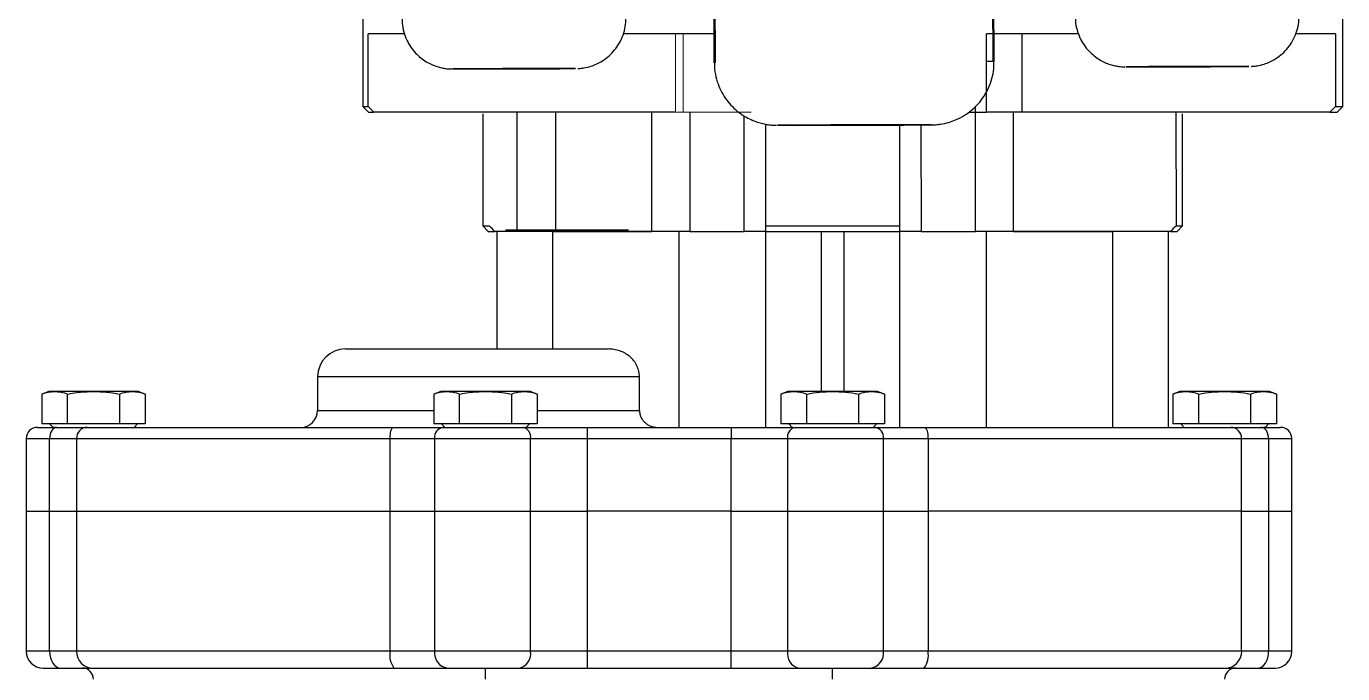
# Model space of a CAD drawing. Header units: millimetres. Extents: x 2271 to 4415, y 823 to 2339.
# Drawn here: x 3560.5 to 3795.6, y 1834.8 to 1950.4 of the extents above; entities that cross this region are included whole.
import ezdxf

# ---------------------------------------------------------------- set-up
doc = ezdxf.new("R2010")
doc.units = ezdxf.units.MM

msp = doc.modelspace()

# ---------------------------------------------------------------- linework, layer by layer
at = {"color": 7, "linetype": 'Continuous', "lineweight": 25}
for p, q in [((3620.554, 1963.062), (3620.554, 1936.062)), ((3683.322, 1943.957), (3683.259, 1963.957)), ((3683.322, 1943.904), (3683.259, 1963.904)), ((3683.527, 1943.959), (3683.464, 1963.958)), ((3733.117, 1944.115), (3733.054, 1964.115)), ((3733.322, 1944.115), (3733.259, 1964.114)), ((3795.554, 1936.062), (3795.554, 1963.062)), ((3621.525, 1936.062), (3621.525, 1949.062)), ((3627.979, 1949.062), (3621.525, 1949.062)), ((3683.511, 1949.062), (3667.11, 1949.062)), ((3748.336, 1949.062), (3731.935, 1949.062)), ((3731.935, 1935.062), (3731.935, 1949.062)), ((3738.303, 1935.062), (3738.303, 1949.062)), ((3794.259, 1949.062), (3787.204, 1949.062)), ((3794.259, 1949.062), (3794.259, 1936.062)), ((3683.322, 1943.957), (3683.322, 1943.931)), ((3683.322, 1943.931), (3683.322, 1943.904)), ((3733.117, 1944.115), (3731.935, 1944.112)), ((3733.322, 1944.088), (3733.322, 1944.115)), ((3620.554, 1936.062), (3621.554, 1935.062)), ((3620.554, 1936.062), (3621.525, 1936.062)), ((3621.554, 1935.062), (3622.536, 1935.062)), ((3676.384, 1935.062), (3622.536, 1935.062)), ((3641.973, 1934.763), (3641.973, 1914.763)), ((3648.054, 1935.062), (3648.054, 1914.062)), ((3655.054, 1914.062), (3655.054, 1935.062)), ((3672.162, 1913.763), (3672.162, 1935.062)), ((3678.965, 1935.062), (3678.965, 1913.763)), ((3728.835, 1935.062), (3731.935, 1935.062)), ((3729.982, 1913.763), (3729.982, 1936.053)), ((3738.303, 1935.062), (3731.935, 1935.062)), ((3736.784, 1913.763), (3736.784, 1935.062)), ((3793.243, 1935.062), (3738.303, 1935.062)), ((3765.773, 1935.062), (3765.811, 1914.763)), ((3766.973, 1914.763), (3766.973, 1934.763)), ((3793.243, 1935.062), (3794.554, 1935.062)), ((3794.259, 1936.062), (3795.554, 1936.062)), ((3794.554, 1935.062), (3795.554, 1936.062)), ((3688.684, 1913.763), (3688.684, 1934.38)), ((3692.473, 1932.913), (3692.473, 1914.763)), ((3716.473, 1914.763), (3716.473, 1932.764)), ((3720.208, 1932.806), (3720.263, 1913.763)), ((3641.973, 1914.763), (3642.973, 1913.763)), ((3641.973, 1914.763), (3643.136, 1914.763)), ((3642.973, 1913.763), (3644.155, 1913.763)), ((3643.136, 1914.763), (3643.136, 1914.763)), ((3672.162, 1913.763), (3644.155, 1913.763)), ((3644.473, 1913.763), (3644.473, 1892.763)), ((3654.473, 1892.763), (3654.473, 1913.763)), ((3654.473, 1913.763), (3672.162, 1913.763)), ((3678.965, 1913.763), (3672.162, 1913.763)), ((3676.978, 1913.763), (3676.978, 1878.763)), ((3678.965, 1913.763), (3688.684, 1913.763)), ((3692.473, 1913.763), (3688.684, 1913.763)), ((3692.473, 1914.763), (3716.473, 1914.763)), ((3692.473, 1913.763), (3716.473, 1913.763)), ((3692.473, 1913.763), (3692.473, 1878.763)), ((3702.473, 1885.163), (3702.473, 1913.763)), ((3706.473, 1913.763), (3706.473, 1885.163)), ((3720.263, 1913.763), (3716.473, 1913.763)), ((3716.473, 1878.763), (3716.473, 1913.763)), ((3720.263, 1913.763), (3729.982, 1913.763)), ((3736.784, 1913.763), (3729.982, 1913.763)), ((3731.969, 1878.763), (3731.969, 1913.763)), ((3764.791, 1913.763), (3736.784, 1913.763)), ((3736.784, 1913.763), (3754.473, 1913.763)), ((3754.473, 1913.763), (3754.473, 1878.763)), ((3764.473, 1878.763), (3764.473, 1913.763)), ((3764.791, 1913.763), (3765.973, 1913.763)), ((3765.811, 1914.763), (3766.973, 1914.763)), ((3765.973, 1913.763), (3766.973, 1914.763)), ((3612.473, 1887.763), (3612.473, 1881.763)), ((3669.969, 1887.763), (3612.473, 1887.763)), ((3669.969, 1881.763), (3669.969, 1887.763)), ((3564.473, 1885.163), (3563.236, 1884.713)), ((3563.236, 1884.713), (3563.236, 1879.363)), ((3565.545, 1885.163), (3564.473, 1885.163)), ((3572.473, 1885.163), (3565.545, 1885.163)), ((3567.855, 1879.363), (3567.855, 1884.713)), ((3579.402, 1885.163), (3572.473, 1885.163)), ((3577.092, 1884.713), (3577.092, 1879.363)), ((3580.473, 1885.163), (3579.402, 1885.163)), ((3581.711, 1884.713), (3580.473, 1885.163)), ((3581.711, 1884.713), (3581.711, 1879.363)), ((3634.473, 1885.163), (3633.236, 1884.713)), ((3633.236, 1884.713), (3633.236, 1879.363)), ((3635.545, 1885.163), (3634.473, 1885.163)), ((3642.473, 1885.163), (3635.545, 1885.163)), ((3637.855, 1879.363), (3637.855, 1884.713)), ((3649.402, 1885.163), (3642.473, 1885.163)), ((3647.092, 1884.713), (3647.092, 1879.363)), ((3650.473, 1885.163), (3649.402, 1885.163)), ((3651.711, 1884.713), (3650.473, 1885.163)), ((3651.711, 1884.713), (3651.711, 1879.363)), ((3696.473, 1885.163), (3695.236, 1884.713)), ((3695.236, 1884.713), (3695.236, 1879.363)), ((3697.545, 1885.163), (3696.473, 1885.163)), ((3704.473, 1885.163), (3697.545, 1885.163)), ((3699.855, 1879.363), (3699.855, 1884.713)), ((3711.402, 1885.163), (3704.473, 1885.163)), ((3709.092, 1884.713), (3709.092, 1879.363)), ((3712.473, 1885.163), (3711.402, 1885.163)), ((3713.711, 1884.713), (3712.473, 1885.163)), ((3713.711, 1884.713), (3713.711, 1879.363)), ((3766.473, 1885.163), (3765.236, 1884.713)), ((3765.236, 1884.713), (3765.236, 1879.363)), ((3767.545, 1885.163), (3766.473, 1885.163)), ((3774.473, 1885.163), (3767.545, 1885.163)), ((3769.855, 1879.363), (3769.855, 1884.713)), ((3781.402, 1885.163), (3774.473, 1885.163)), ((3779.092, 1884.713), (3779.092, 1879.363)), ((3782.473, 1885.163), (3781.402, 1885.163)), ((3783.711, 1884.713), (3782.473, 1885.163)), ((3783.711, 1884.713), (3783.711, 1879.363)), ((3612.473, 1881.763), (3633.236, 1881.763)), ((3651.711, 1881.763), (3669.969, 1881.763)), ((3567.855, 1879.363), (3563.236, 1879.363)), ((3564.638, 1879.363), (3565.238, 1878.763)), ((3565.576, 1878.763), (3565.238, 1878.763)), ((3577.092, 1879.363), (3567.855, 1879.363)), ((3581.711, 1879.363), (3577.092, 1879.363)), ((3579.708, 1878.763), (3580.308, 1879.363)), ((3637.855, 1879.363), (3633.236, 1879.363)), ((3634.638, 1879.363), (3635.238, 1878.763)), ((3647.092, 1879.363), (3637.855, 1879.363)), ((3651.711, 1879.363), (3647.092, 1879.363)), ((3649.708, 1878.763), (3649.615, 1878.763)), ((3649.708, 1878.763), (3650.308, 1879.363)), ((3660.612, 1878.763), (3660.612, 1876.763)), ((3660.612, 1878.763), (3686.335, 1878.763)), ((3686.335, 1878.763), (3686.335, 1876.763)), ((3699.855, 1879.363), (3695.236, 1879.363)), ((3696.638, 1879.363), (3697.238, 1878.763)), ((3697.384, 1878.763), (3697.238, 1878.763)), ((3709.092, 1879.363), (3699.855, 1879.363)), ((3713.711, 1879.363), (3709.092, 1879.363)), ((3711.708, 1878.763), (3712.308, 1879.363)), ((3769.855, 1879.363), (3765.236, 1879.363)), ((3766.638, 1879.363), (3767.238, 1878.763)), ((3779.092, 1879.363), (3769.855, 1879.363)), ((3783.711, 1879.363), (3779.092, 1879.363)), ((3781.708, 1878.763), (3781.47, 1878.763)), ((3781.708, 1878.763), (3782.308, 1879.363)), ((3560.473, 1876.763), (3560.473, 1863.763)), ((3560.473, 1876.763), (3564.629, 1876.763)), ((3564.629, 1876.763), (3569.432, 1876.763)), ((3564.629, 1863.763), (3564.629, 1876.763)), ((3569.432, 1876.763), (3625.446, 1876.763)), ((3569.432, 1876.763), (3569.432, 1863.763)), ((3625.446, 1876.763), (3633.392, 1876.763)), ((3625.446, 1863.763), (3625.446, 1876.763)), ((3633.392, 1876.763), (3650.535, 1876.763)), ((3633.392, 1876.763), (3633.392, 1863.763)), ((3650.535, 1863.763), (3650.535, 1876.763)), ((3650.535, 1876.763), (3660.612, 1876.763)), ((3660.612, 1876.763), (3660.612, 1863.763)), ((3660.612, 1876.763), (3686.335, 1876.763)), ((3686.335, 1876.763), (3696.412, 1876.763)), ((3686.335, 1863.763), (3686.335, 1876.763)), ((3696.412, 1876.763), (3713.554, 1876.763)), ((3696.412, 1876.763), (3696.412, 1863.763)), ((3713.554, 1863.763), (3713.554, 1876.763)), ((3713.554, 1876.763), (3721.5, 1876.763)), ((3721.5, 1876.763), (3721.5, 1863.763)), ((3721.5, 1876.763), (3777.515, 1876.763)), ((3777.515, 1863.763), (3777.515, 1876.763)), ((3777.515, 1876.763), (3782.318, 1876.763)), ((3782.318, 1876.763), (3782.318, 1863.763)), ((3782.318, 1876.763), (3786.473, 1876.763)), ((3786.473, 1863.763), (3786.473, 1876.763)), ((3560.473, 1863.763), (3560.473, 1838.763)), ((3560.473, 1863.763), (3564.629, 1863.763)), ((3564.629, 1838.763), (3564.629, 1863.763)), ((3564.629, 1863.763), (3569.432, 1863.763)), ((3569.432, 1863.763), (3569.432, 1838.763)), ((3569.432, 1863.763), (3625.446, 1863.763)), ((3625.446, 1838.763), (3625.446, 1863.763)), ((3625.446, 1863.763), (3633.392, 1863.763)), ((3633.392, 1863.763), (3633.392, 1838.763)), ((3633.392, 1863.763), (3650.535, 1863.763)), ((3650.535, 1838.763), (3650.535, 1863.763)), ((3650.535, 1863.763), (3660.612, 1863.763)), ((3660.612, 1863.763), (3660.612, 1838.763)), ((3686.335, 1863.763), (3660.612, 1863.763)), ((3686.335, 1838.763), (3686.335, 1863.763)), ((3686.335, 1863.763), (3696.412, 1863.763)), ((3696.412, 1863.763), (3696.412, 1838.763)), ((3696.412, 1863.763), (3713.554, 1863.763)), ((3713.554, 1838.763), (3713.554, 1863.763)), ((3713.554, 1863.763), (3721.5, 1863.763)), ((3721.5, 1863.763), (3721.5, 1838.763)), ((3777.515, 1863.763), (3721.5, 1863.763)), ((3777.515, 1838.763), (3777.515, 1863.763)), ((3777.515, 1863.763), (3782.318, 1863.763)), ((3782.318, 1863.763), (3782.318, 1838.763)), ((3782.318, 1863.763), (3786.473, 1863.763)), ((3786.473, 1838.763), (3786.473, 1863.763)), ((3564.629, 1838.763), (3560.473, 1838.763)), ((3569.432, 1838.763), (3564.629, 1838.763)), ((3625.446, 1838.763), (3569.432, 1838.763)), ((3633.392, 1838.763), (3625.446, 1838.763)), ((3650.535, 1838.763), (3633.392, 1838.763)), ((3660.612, 1838.763), (3650.535, 1838.763)), ((3660.612, 1838.763), (3660.612, 1835.763)), ((3686.335, 1838.763), (3660.612, 1838.763)), ((3686.335, 1835.763), (3686.335, 1838.763)), ((3696.412, 1838.763), (3686.335, 1838.763)), ((3713.554, 1838.763), (3696.412, 1838.763)), ((3721.5, 1838.763), (3713.554, 1838.763)), ((3777.515, 1838.763), (3721.5, 1838.763)), ((3782.318, 1838.763), (3777.515, 1838.763)), ((3786.473, 1838.763), (3782.318, 1838.763)), ((3572.353, 1835.763), (3626.128, 1835.763)), ((3642.473, 1833.763), (3642.473, 1835.763)), ((3660.612, 1835.763), (3686.335, 1835.763)), ((3704.473, 1833.763), (3704.473, 1835.763)), ((3720.819, 1835.763), (3774.593, 1835.763))]:
    msp.add_line(p, q, dxfattribs=at)
at = {"color": 144, "linetype": 'Continuous', "lineweight": 18}
for p, q in [((3676.384, 1949.062), (3676.384, 1935.062)), ((3677.805, 1935.062), (3677.805, 1949.062)), ((3687.695, 1935.062), (3680.559, 1935.062)), ((3731.935, 1935.062), (3728.835, 1935.062))]:
    msp.add_line(p, q, dxfattribs=at)
at = {"color": 7, "linetype": 'Continuous', "lineweight": 25, "flags": 128}
for points in [[(3636.589, 1942.784), (3636.594, 1942.783), (3636.63, 1942.782)], [(3647.583, 1942.837), (3645.65, 1942.831), (3643.786, 1942.824), (3642.059, 1942.817), (3640.533, 1942.81), (3639.261, 1942.803), (3638.289, 1942.797), (3637.654, 1942.792), (3637.378, 1942.787), (3637.47, 1942.784), (3637.928, 1942.782), (3638.735, 1942.781), (3639.862, 1942.781), (3641.268, 1942.783), (3642.902, 1942.786), (3644.705, 1942.791), (3646.612, 1942.796), (3648.555, 1942.802), (3650.462, 1942.809), (3652.265, 1942.816), (3653.899, 1942.823), (3655.305, 1942.83), (3656.432, 1942.836), (3657.239, 1942.842), (3657.696, 1942.847), (3657.789, 1942.851), (3657.512, 1942.854), (3656.877, 1942.855), (3655.906, 1942.856), (3654.634, 1942.854), (3653.107, 1942.852), (3651.381, 1942.848), (3649.517, 1942.843), (3647.583, 1942.837)], [(3658.565, 1942.852), (3658.572, 1942.852), (3658.575, 1942.854)], [(3683.527, 1943.959), (3683.501, 1943.958), (3683.475, 1943.958), (3683.449, 1943.958), (3683.424, 1943.958), (3683.398, 1943.958), (3683.373, 1943.958), (3683.347, 1943.957), (3683.322, 1943.957)], [(3733.322, 1944.115), (3733.296, 1944.115), (3733.271, 1944.115), (3733.245, 1944.115), (3733.22, 1944.115), (3733.194, 1944.115), (3733.169, 1944.115), (3733.143, 1944.115), (3733.117, 1944.115)], [(3756.817, 1943.162), (3756.822, 1943.161), (3756.858, 1943.16)], [(3767.811, 1943.216), (3765.878, 1943.209), (3764.014, 1943.202), (3762.287, 1943.195), (3760.76, 1943.188), (3759.488, 1943.181), (3758.517, 1943.175), (3757.882, 1943.17), (3757.606, 1943.165), (3757.698, 1943.162), (3758.156, 1943.16), (3758.963, 1943.159), (3760.09, 1943.159), (3761.495, 1943.161), (3763.129, 1943.165), (3764.933, 1943.169), (3766.84, 1943.174), (3768.782, 1943.18), (3770.69, 1943.187), (3772.493, 1943.194), (3774.127, 1943.201), (3775.533, 1943.208), (3776.659, 1943.215), (3777.466, 1943.22), (3777.924, 1943.225), (3778.017, 1943.229), (3777.74, 1943.232), (3777.105, 1943.234), (3776.134, 1943.234), (3774.862, 1943.232), (3773.335, 1943.23), (3771.608, 1943.226), (3769.745, 1943.221), (3767.811, 1943.216)], [(3778.793, 1943.23), (3778.8, 1943.23), (3778.803, 1943.232)], [(3622.536, 1935.062), (3622.031, 1935.562), (3621.778, 1935.812), (3621.525, 1936.062)], [(3794.259, 1936.062), (3793.751, 1935.562), (3793.497, 1935.312), (3793.243, 1935.062)], [(3694.623, 1932.717), (3694.618, 1932.715), (3694.661, 1932.714)], [(3708.357, 1932.783), (3706.199, 1932.776), (3704.103, 1932.769), (3702.129, 1932.761), (3700.334, 1932.753), (3698.77, 1932.745), (3697.482, 1932.738), (3696.507, 1932.731), (3695.872, 1932.725), (3695.597, 1932.72), (3695.689, 1932.716), (3696.146, 1932.714), (3696.953, 1932.713), (3698.089, 1932.713), (3699.52, 1932.714), (3701.206, 1932.717), (3703.097, 1932.721), (3705.139, 1932.726), (3707.274, 1932.732), (3709.44, 1932.739), (3711.575, 1932.746), (3713.618, 1932.754), (3715.509, 1932.762), (3717.194, 1932.77), (3718.625, 1932.777), (3719.761, 1932.784), (3720.569, 1932.791), (3721.025, 1932.796), (3721.117, 1932.801), (3720.842, 1932.804), (3720.208, 1932.806), (3719.232, 1932.806), (3717.944, 1932.805), (3716.38, 1932.803), (3714.586, 1932.8), (3712.612, 1932.795), (3710.516, 1932.79), (3708.357, 1932.783)], [(3722.009, 1932.799), (3722.096, 1932.802), (3722.09, 1932.804)], [(3565.936, 1878.763), (3565.681, 1878.725), (3565.436, 1878.611), (3565.21, 1878.426), (3565.012, 1878.178), (3564.849, 1877.875), (3564.728, 1877.529), (3564.654, 1877.154), (3564.629, 1876.763)], [(3782.318, 1876.763), (3782.293, 1877.154), (3782.218, 1877.529), (3782.097, 1877.875), (3781.935, 1878.178), (3781.737, 1878.426), (3781.511, 1878.611), (3781.265, 1878.725), (3781.01, 1878.763)], [(3564.629, 1838.763), (3564.667, 1838.178), (3564.778, 1837.615), (3564.959, 1837.097), (3565.203, 1836.642), (3565.5, 1836.269), (3565.84, 1835.992), (3566.207, 1835.821), (3566.59, 1835.763)], [(3780.357, 1835.763), (3780.739, 1835.821), (3781.107, 1835.992), (3781.446, 1836.269), (3781.743, 1836.642), (3781.987, 1837.097), (3782.169, 1837.615), (3782.28, 1838.178), (3782.318, 1838.763)]]:
    msp.add_lwpolyline(points, dxfattribs=at)
at = {"color": 7, "linetype": 'Continuous', "lineweight": 25}
for centre, radius, start, end in [((3649.208, 509.578), 1433.262, 90.06494, 90.504461), ((3639.527, 4480.09), 2537.31, 269.934581, 270.4299), ((3655.191, 366.683), 1576.175, 89.876964, 90.276533), ((3726.938, 688.828), 1255.276, 89.708612, 89.771919), ((3769.436, 509.956), 1433.262, 90.06494, 90.504461), ((3759.755, 4480.468), 2537.31, 269.934581, 270.4299), ((3775.418, 367.061), 1576.175, 89.876964, 90.276533), ((3711.007, 5.73), 1927.057, 90.078785, 90.487133), ((3698.098, 5214.956), 3282.244, 269.939996, 270.4174), ((3717.849, 1.871), 1930.937, 89.874142, 90.281642), ((3617.473, 1887.763), 5, 90, 180), ((3609.473, 1881.763), 3, 270, 0), ((3562.473, 1876.763), 2, 90, 180), ((3571.406, 1876.789), 1.974, 90.76791, 180.74785), ((3627.989, 1877.238), 2.587, 143.85476, 190.56369), ((3635.188, 1876.977), 1.809, 98.98174, 186.78498), ((3648.783, 1877.038), 1.773, 351.10007, 76.68564), ((3698.164, 1877.038), 1.773, 103.31436, 188.89993), ((3711.759, 1876.977), 1.809, 353.21502, 81.01826), ((3718.957, 1877.238), 2.587, 349.43631, 36.14524), ((3775.541, 1876.789), 1.974, 359.25215, 89.23209), ((3784.473, 1876.763), 2, 0, 90), ((3563.473, 1838.763), 3, 180, 270), ((3572.393, 1838.725), 2.962, 179.25215, 269.23209), ((3629.261, 1838.052), 3.88, 169.43631, 216.14524), ((3636.086, 1838.443), 2.713, 173.21502, 261.01826), ((3647.907, 1838.352), 2.66, 283.31436, 8.89993), ((3699.04, 1838.352), 2.66, 171.10007, 256.68564), ((3710.861, 1838.443), 2.713, 278.98174, 6.78498), ((3717.686, 1838.052), 3.88, 323.85476, 10.56369), ((3774.554, 1838.725), 2.962, 270.76791, 0.74785), ((3783.473, 1838.763), 3, 270, 0), ((3570.473, 1833.763), 2, 0, 90), ((3776.473, 1833.763), 2, 90, 180)]:
    msp.add_arc(centre, radius, start, end, dxfattribs=at)
for points, knots in [([(3627.597, 1951.755), (3627.588, 1951.499), (3627.56, 1950.697), (3627.839, 1949.4), (3628.363, 1947.952), (3629.089, 1946.693), (3629.945, 1945.627), (3630.888, 1944.755), (3631.869, 1944.071), (3632.845, 1943.561), (3633.773, 1943.207), (3634.611, 1942.984), (3635.304, 1942.863), (3635.819, 1942.81), (3636.133, 1942.792), (3636.289, 1942.787), (3636.381, 1942.784), (3636.419, 1942.784), (3636.438, 1942.783)], [0, 0, 0, 0, 0.0532322, 0.1667177, 0.2730474, 0.3732667, 0.4677947, 0.5566717, 0.6396428, 0.7161697, 0.7854007, 0.8460975, 0.8963537, 0.9322828, 0.9543996, 0.9681561, 0.9842549, 1, 1, 1, 1]), ([(3658.974, 1942.862), (3659.002, 1942.864), (3659.106, 1942.868), (3659.487, 1942.896), (3660.24, 1942.994), (3661.246, 1943.236), (3662.492, 1943.721), (3663.688, 1944.409), (3664.839, 1945.357), (3665.81, 1946.458), (3666.62, 1947.754), (3667.199, 1949.211), (3667.528, 1950.61), (3667.519, 1951.511), (3667.515, 1951.882)], [0, 0, 0, 0, 0.0095108, 0.0351934, 0.0836586, 0.1769071, 0.2579936, 0.3736917, 0.4746864, 0.5803554, 0.6911624, 0.8047093, 0.9196972, 1, 1, 1, 1]), ([(3747.825, 1952.133), (3747.816, 1951.877), (3747.788, 1951.075), (3748.066, 1949.778), (3748.591, 1948.33), (3749.317, 1947.071), (3750.173, 1946.005), (3751.116, 1945.133), (3752.097, 1944.449), (3753.073, 1943.939), (3754.001, 1943.585), (3754.838, 1943.362), (3755.532, 1943.242), (3756.047, 1943.188), (3756.361, 1943.17), (3756.517, 1943.165), (3756.609, 1943.162), (3756.647, 1943.162), (3756.666, 1943.161)], [0, 0, 0, 0, 0.05323219, 0.1667177, 0.27304744, 0.37326671, 0.46779474, 0.55667172, 0.63964283, 0.71616974, 0.78540072, 0.84609752, 0.89635368, 0.93228277, 0.95439956, 0.96815609, 0.98425491, 1, 1, 1, 1]), ([(3779.202, 1943.241), (3779.23, 1943.242), (3779.334, 1943.246), (3779.714, 1943.274), (3780.467, 1943.372), (3781.473, 1943.614), (3782.72, 1944.099), (3783.916, 1944.787), (3785.066, 1945.735), (3786.038, 1946.836), (3786.848, 1948.133), (3787.427, 1949.589), (3787.756, 1950.988), (3787.746, 1951.889), (3787.742, 1952.26)], [0, 0, 0, 0, 0.0095108, 0.0351934, 0.0836586, 0.1769071, 0.2579936, 0.3736917, 0.4746864, 0.5803554, 0.6911624, 0.8047093, 0.9196972, 1, 1, 1, 1]), ([(3683.362, 1943.93), (3683.353, 1943.679), (3683.32, 1942.812), (3683.587, 1941.373), (3684.113, 1939.698), (3684.866, 1938.202), (3685.776, 1936.895), (3686.804, 1935.784), (3687.905, 1934.869), (3689.036, 1934.144), (3690.155, 1933.596), (3691.22, 1933.209), (3692.187, 1932.959), (3692.998, 1932.818), (3693.607, 1932.753), (3693.999, 1932.729), (3694.207, 1932.721), (3694.339, 1932.717), (3694.394, 1932.716), (3694.425, 1932.716)], [0, 0, 0, 0, 0.0418601, 0.1443342, 0.2415018, 0.3340251, 0.4221963, 0.5060648, 0.5854865, 0.6601308, 0.7294616, 0.7926945, 0.8487106, 0.895739, 0.930104, 0.9516023, 0.9659118, 0.9808182, 1, 1, 1, 1]), ([(3722.194, 1932.802), (3722.228, 1932.802), (3722.297, 1932.803), (3722.44, 1932.807), (3722.701, 1932.819), (3723.143, 1932.849), (3724.003, 1932.951), (3725.146, 1933.2), (3726.591, 1933.711), (3727.979, 1934.429), (3729.326, 1935.405), (3730.499, 1936.538), (3731.527, 1937.877), (3732.368, 1939.402), (3732.959, 1941.066), (3733.293, 1942.648), (3733.286, 1943.665), (3733.283, 1944.089)], [0, 0, 0, 0, 0.02583311, 0.0523438, 0.06838326, 0.09091203, 0.12929247, 0.21040351, 0.28116866, 0.37884687, 0.46398352, 0.55171641, 0.64384376, 0.73839152, 0.83434054, 0.93106652, 1, 1, 1, 1]), ([(3646.054, 1914.062), (3646.208, 1914.062), (3646.517, 1914.062), (3646.979, 1914.062), (3647.442, 1914.062), (3647.903, 1914.062), (3648.364, 1914.062), (3648.824, 1914.062), (3649.681, 1914.062), (3650.929, 1914.062), (3652.56, 1914.062), (3654.172, 1914.062), (3656.293, 1914.062), (3658.841, 1914.062), (3661.19, 1914.062), (3662.918, 1914.062), (3664.124, 1914.062), (3665.241, 1914.062), (3666.091, 1914.062), (3666.722, 1914.062), (3667.166, 1914.062), (3667.59, 1914.062), (3667.854, 1914.062), (3667.986, 1914.062)], [0, 0, 0, 0, 0.01731288, 0.03461175, 0.05190252, 0.06919114, 0.08648355, 0.10378567, 0.12110343, 0.18328897, 0.24549468, 0.30883392, 0.37219283, 0.50000176, 0.62781068, 0.69114991, 0.75450883, 0.81669437, 0.87890008, 0.90918724, 0.93944506, 0.96970538, 1, 1, 1, 1]), ([(3617.473, 1892.763), (3617.474, 1892.763), (3617.476, 1892.763), (3617.492, 1892.763), (3617.518, 1892.763), (3617.554, 1892.763), (3617.6, 1892.763), (3617.657, 1892.763), (3617.724, 1892.763), (3617.801, 1892.763), (3617.999, 1892.763), (3618.409, 1892.763), (3619.203, 1892.763), (3620.237, 1892.763), (3621.522, 1892.763), (3623.034, 1892.763), (3624.764, 1892.763), (3626.682, 1892.763), (3628.754, 1892.763), (3630.953, 1892.763), (3633.225, 1892.763), (3635.554, 1892.763), (3637.427, 1892.763), (3638.826, 1892.763), (3639.734, 1892.763), (3640.644, 1892.763), (3641.558, 1892.763), (3642.168, 1892.763), (3642.473, 1892.763)], [0, 0, 0, 0, 0.0129698, 0.0259215, 0.0388604, 0.0517919, 0.0647214, 0.0776543, 0.0905959, 0.1035516, 0.1165267, 0.1782609, 0.2400085, 0.3043159, 0.3686369, 0.4343127, 0.5000022, 0.5656781, 0.6313676, 0.6956751, 0.759996, 0.8217302, 0.8834778, 0.9068114, 0.9300991, 0.9533722, 0.9766621, 1, 1, 1, 1]), ([(3642.473, 1892.763), (3642.628, 1892.763), (3642.936, 1892.763), (3643.399, 1892.763), (3643.861, 1892.763), (3644.322, 1892.763), (3644.783, 1892.763), (3645.244, 1892.763), (3646.101, 1892.763), (3647.348, 1892.763), (3648.979, 1892.763), (3650.591, 1892.763), (3652.713, 1892.763), (3655.261, 1892.763), (3657.61, 1892.763), (3659.338, 1892.763), (3660.543, 1892.763), (3661.661, 1892.763), (3662.51, 1892.763), (3663.141, 1892.763), (3663.586, 1892.763), (3664.01, 1892.763), (3664.273, 1892.763), (3664.405, 1892.763)], [0, 0, 0, 0, 0.0173129, 0.0346117, 0.0519025, 0.0691911, 0.0864835, 0.1037857, 0.1211034, 0.183289, 0.2454947, 0.3088339, 0.3721928, 0.5000018, 0.6278107, 0.6911499, 0.7545088, 0.8166944, 0.8789001, 0.9091872, 0.9394451, 0.9697054, 1, 1, 1, 1]), ([(3669.969, 1887.763), (3669.969, 1888.113), (3669.929, 1888.456), (3669.775, 1889.129), (3669.658, 1889.462), (3669.358, 1890.085), (3669.176, 1890.378), (3668.747, 1890.929), (3668.507, 1891.179), (3667.982, 1891.628), (3667.693, 1891.828), (3667.09, 1892.169), (3666.776, 1892.31), (3666.12, 1892.538), (3665.781, 1892.623), (3665.099, 1892.736), (3664.754, 1892.763), (3664.405, 1892.763)], [0, 0, 0, 0, 0.125, 0.125, 0.25, 0.25, 0.375, 0.375, 0.5, 0.5, 0.625, 0.625, 0.75, 0.75, 0.875, 0.875, 1, 1, 1, 1]), ([(3563.236, 1884.713), (3563.618, 1884.852), (3564.001, 1884.965), (3564.77, 1885.121), (3565.157, 1885.163), (3565.545, 1885.163)], [0, 0, 0, 0, 0.5, 0.5, 1, 1, 1, 1]), ([(3565.545, 1885.163), (3565.934, 1885.163), (3566.32, 1885.121), (3567.09, 1884.965), (3567.473, 1884.852), (3567.855, 1884.713)], [0, 0, 0, 0, 0.5, 0.5, 1, 1, 1, 1]), ([(3567.855, 1884.713), (3568.618, 1884.852), (3569.384, 1884.965), (3570.923, 1885.121), (3571.696, 1885.163), (3572.473, 1885.163)], [0, 0, 0, 0, 0.5, 0.5, 1, 1, 1, 1]), ([(3572.473, 1885.163), (3573.25, 1885.163), (3574.024, 1885.121), (3575.563, 1884.965), (3576.329, 1884.852), (3577.092, 1884.713)], [0, 0, 0, 0, 0.5, 0.5, 1, 1, 1, 1]), ([(3577.092, 1884.713), (3577.474, 1884.852), (3577.857, 1884.965), (3578.626, 1885.121), (3579.013, 1885.163), (3579.402, 1885.163)], [0, 0, 0, 0, 0.5, 0.5, 1, 1, 1, 1]), ([(3579.402, 1885.163), (3579.79, 1885.163), (3580.177, 1885.121), (3580.946, 1884.965), (3581.329, 1884.852), (3581.711, 1884.713)], [0, 0, 0, 0, 0.5, 0.5, 1, 1, 1, 1]), ([(3633.236, 1884.713), (3633.618, 1884.852), (3634.001, 1884.965), (3634.77, 1885.121), (3635.157, 1885.163), (3635.545, 1885.163)], [0, 0, 0, 0, 0.5, 0.5, 1, 1, 1, 1]), ([(3635.545, 1885.163), (3635.934, 1885.163), (3636.32, 1885.121), (3637.09, 1884.965), (3637.473, 1884.852), (3637.855, 1884.713)], [0, 0, 0, 0, 0.5, 0.5, 1, 1, 1, 1]), ([(3637.855, 1884.713), (3638.618, 1884.852), (3639.384, 1884.965), (3640.923, 1885.121), (3641.696, 1885.163), (3642.473, 1885.163)], [0, 0, 0, 0, 0.5, 0.5, 1, 1, 1, 1]), ([(3642.473, 1885.163), (3643.25, 1885.163), (3644.024, 1885.121), (3645.563, 1884.965), (3646.329, 1884.852), (3647.092, 1884.713)], [0, 0, 0, 0, 0.5, 0.5, 1, 1, 1, 1]), ([(3647.092, 1884.713), (3647.474, 1884.852), (3647.857, 1884.965), (3648.626, 1885.121), (3649.013, 1885.163), (3649.402, 1885.163)], [0, 0, 0, 0, 0.5, 0.5, 1, 1, 1, 1]), ([(3649.402, 1885.163), (3649.79, 1885.163), (3650.177, 1885.121), (3650.946, 1884.965), (3651.329, 1884.852), (3651.711, 1884.713)], [0, 0, 0, 0, 0.5, 0.5, 1, 1, 1, 1]), ([(3695.236, 1884.713), (3695.618, 1884.852), (3696.001, 1884.965), (3696.77, 1885.121), (3697.157, 1885.163), (3697.545, 1885.163)], [0, 0, 0, 0, 0.5, 0.5, 1, 1, 1, 1]), ([(3697.545, 1885.163), (3697.934, 1885.163), (3698.32, 1885.121), (3699.09, 1884.965), (3699.473, 1884.852), (3699.855, 1884.713)], [0, 0, 0, 0, 0.5, 0.5, 1, 1, 1, 1]), ([(3699.855, 1884.713), (3700.618, 1884.852), (3701.384, 1884.965), (3702.923, 1885.121), (3703.696, 1885.163), (3704.473, 1885.163)], [0, 0, 0, 0, 0.5, 0.5, 1, 1, 1, 1]), ([(3704.473, 1885.163), (3705.25, 1885.163), (3706.024, 1885.121), (3707.563, 1884.965), (3708.329, 1884.852), (3709.092, 1884.713)], [0, 0, 0, 0, 0.5, 0.5, 1, 1, 1, 1]), ([(3709.092, 1884.713), (3709.474, 1884.852), (3709.857, 1884.965), (3710.626, 1885.121), (3711.013, 1885.163), (3711.402, 1885.163)], [0, 0, 0, 0, 0.5, 0.5, 1, 1, 1, 1]), ([(3711.402, 1885.163), (3711.79, 1885.163), (3712.177, 1885.121), (3712.946, 1884.965), (3713.329, 1884.852), (3713.711, 1884.713)], [0, 0, 0, 0, 0.5, 0.5, 1, 1, 1, 1]), ([(3765.236, 1884.713), (3765.618, 1884.852), (3766.001, 1884.965), (3766.77, 1885.121), (3767.157, 1885.163), (3767.545, 1885.163)], [0, 0, 0, 0, 0.5, 0.5, 1, 1, 1, 1]), ([(3767.545, 1885.163), (3767.934, 1885.163), (3768.32, 1885.121), (3769.09, 1884.965), (3769.473, 1884.852), (3769.855, 1884.713)], [0, 0, 0, 0, 0.5, 0.5, 1, 1, 1, 1]), ([(3769.855, 1884.713), (3770.618, 1884.852), (3771.384, 1884.965), (3772.923, 1885.121), (3773.696, 1885.163), (3774.473, 1885.163)], [0, 0, 0, 0, 0.5, 0.5, 1, 1, 1, 1]), ([(3774.473, 1885.163), (3775.25, 1885.163), (3776.024, 1885.121), (3777.563, 1884.965), (3778.329, 1884.852), (3779.092, 1884.713)], [0, 0, 0, 0, 0.5, 0.5, 1, 1, 1, 1]), ([(3779.092, 1884.713), (3779.474, 1884.852), (3779.857, 1884.965), (3780.626, 1885.121), (3781.013, 1885.163), (3781.402, 1885.163)], [0, 0, 0, 0, 0.5, 0.5, 1, 1, 1, 1]), ([(3781.402, 1885.163), (3781.79, 1885.163), (3782.177, 1885.121), (3782.946, 1884.965), (3783.329, 1884.852), (3783.711, 1884.713)], [0, 0, 0, 0, 0.5, 0.5, 1, 1, 1, 1]), ([(3669.969, 1881.763), (3669.969, 1881.557), (3669.992, 1881.355), (3670.081, 1880.958), (3670.149, 1880.761), (3670.322, 1880.392), (3670.428, 1880.218), (3670.675, 1879.89), (3670.815, 1879.739), (3671.119, 1879.469), (3671.286, 1879.347), (3671.637, 1879.138), (3671.821, 1879.05), (3672.203, 1878.908), (3672.403, 1878.854), (3672.805, 1878.782), (3673.008, 1878.763), (3673.214, 1878.763)], [0, 0, 0, 0, 0.125, 0.125, 0.25, 0.25, 0.375, 0.375, 0.5, 0.5, 0.625, 0.625, 0.75, 0.75, 0.875, 0.875, 1, 1, 1, 1]), ([(3562.473, 1878.763), (3562.474, 1878.763), (3562.476, 1878.763), (3562.49, 1878.763), (3562.513, 1878.763), (3562.545, 1878.763), (3562.586, 1878.763), (3562.636, 1878.763), (3562.747, 1878.763), (3562.964, 1878.763), (3563.362, 1878.763), (3563.867, 1878.763), (3564.371, 1878.763), (3564.817, 1878.763), (3565.169, 1878.763), (3565.54, 1878.763), (3565.804, 1878.763), (3565.936, 1878.763)], [0, 0, 0, 0, 0.0353739, 0.0706714, 0.1059249, 0.1411669, 0.1764302, 0.2117471, 0.2471501, 0.3735494, 0.5000096, 0.6264089, 0.7528692, 0.8147278, 0.8764195, 0.9381187, 1, 1, 1, 1]), ([(3565.936, 1878.763), (3566.032, 1878.763), (3566.222, 1878.763), (3566.501, 1878.763), (3566.774, 1878.763), (3567.041, 1878.763), (3567.302, 1878.763), (3567.556, 1878.763), (3568.015, 1878.763), (3568.646, 1878.763), (3569.387, 1878.763), (3570.038, 1878.763), (3570.499, 1878.763), (3570.818, 1878.763), (3571.031, 1878.763), (3571.221, 1878.763), (3571.327, 1878.763), (3571.379, 1878.763)], [0, 0, 0, 0, 0.0355348, 0.0710273, 0.1064952, 0.1419563, 0.1774283, 0.212929, 0.248476, 0.3742156, 0.5000052, 0.6257448, 0.7515345, 0.8136891, 0.8757548, 0.9378267, 1, 1, 1, 1]), ([(3571.379, 1878.763), (3571.448, 1878.763), (3571.585, 1878.763), (3571.804, 1878.763), (3572.033, 1878.763), (3572.272, 1878.763), (3572.522, 1878.763), (3572.782, 1878.763), (3573.052, 1878.763), (3573.333, 1878.763), (3573.625, 1878.763), (3573.926, 1878.763), (3574.723, 1878.763), (3576.144, 1878.763), (3578.434, 1878.763), (3581.053, 1878.763), (3584.006, 1878.763), (3587.262, 1878.763), (3590.811, 1878.763), (3594.621, 1878.763), (3598.661, 1878.763), (3602.907, 1878.763), (3607.307, 1878.763), (3611.848, 1878.763), (3615.456, 1878.763), (3618.059, 1878.763), (3619.606, 1878.763), (3621.163, 1878.763), (3622.732, 1878.763), (3624.31, 1878.763), (3625.37, 1878.763), (3625.901, 1878.763)], [0, 0, 0, 0, 0.01099053, 0.02197379, 0.03295142, 0.04392506, 0.05489634, 0.06586691, 0.0768384, 0.08781247, 0.09879074, 0.10977487, 0.12076647, 0.18292088, 0.24508187, 0.3084864, 0.37189735, 0.435946, 0.50000088, 0.56404953, 0.62810441, 0.69150893, 0.75491988, 0.81707429, 0.87923528, 0.89937868, 0.91950223, 0.93961602, 0.95973017, 0.9798548, 1, 1, 1, 1]), ([(3625.901, 1878.763), (3626.024, 1878.763), (3626.27, 1878.763), (3626.637, 1878.763), (3627.001, 1878.763), (3627.362, 1878.763), (3627.722, 1878.763), (3628.078, 1878.763), (3628.731, 1878.763), (3629.665, 1878.763), (3630.844, 1878.763), (3631.968, 1878.763), (3632.851, 1878.763), (3633.52, 1878.763), (3634.002, 1878.763), (3634.466, 1878.763), (3634.759, 1878.763), (3634.906, 1878.763)], [0, 0, 0, 0, 0.03553479, 0.0710273, 0.10649523, 0.14195632, 0.17742833, 0.21292899, 0.24847599, 0.37421557, 0.50000523, 0.6257448, 0.75153447, 0.81368907, 0.87575476, 0.93782669, 1, 1, 1, 1]), ([(3634.906, 1878.763), (3634.973, 1878.763), (3635.106, 1878.763), (3635.315, 1878.763), (3635.529, 1878.763), (3635.75, 1878.763), (3635.977, 1878.763), (3636.211, 1878.763), (3636.656, 1878.763), (3637.341, 1878.763), (3638.304, 1878.763), (3639.315, 1878.763), (3640.186, 1878.763), (3640.889, 1878.763), (3641.414, 1878.763), (3641.943, 1878.763), (3642.296, 1878.763), (3642.473, 1878.763)], [0, 0, 0, 0, 0.035381, 0.0706832, 0.1059391, 0.1411812, 0.176442, 0.2117541, 0.2471499, 0.3735492, 0.5000095, 0.6264089, 0.7528692, 0.8147278, 0.8764195, 0.9381187, 1, 1, 1, 1]), ([(3642.473, 1878.763), (3642.575, 1878.763), (3642.778, 1878.763), (3643.082, 1878.763), (3643.385, 1878.763), (3643.687, 1878.763), (3643.989, 1878.763), (3644.494, 1878.763), (3645.197, 1878.763), (3646.079, 1878.763), (3646.93, 1878.763), (3647.649, 1878.763), (3648.245, 1878.763), (3648.733, 1878.763), (3649.038, 1878.763), (3649.191, 1878.763)], [0, 0, 0, 0, 0.04137217, 0.08267166, 0.12393676, 0.16520584, 0.20651729, 0.24790935, 0.37392575, 0.50001417, 0.62603057, 0.75211899, 0.83478129, 0.91730587, 1, 1, 1, 1]), ([(3649.191, 1878.763), (3649.288, 1878.763), (3649.481, 1878.763), (3649.777, 1878.763), (3650.079, 1878.763), (3650.386, 1878.763), (3650.698, 1878.763), (3651.016, 1878.763), (3651.339, 1878.763), (3652.001, 1878.763), (3653.036, 1878.763), (3654.482, 1878.763), (3655.981, 1878.763), (3657.26, 1878.763), (3658.29, 1878.763), (3659.061, 1878.763), (3659.835, 1878.763), (3660.353, 1878.763), (3660.612, 1878.763)], [0, 0, 0, 0, 0.0310406, 0.0620339, 0.0929962, 0.1239437, 0.1548924, 0.1858587, 0.2168587, 0.2479084, 0.373937, 0.500008, 0.6260366, 0.7521075, 0.8141375, 0.8760432, 0.9379542, 1, 1, 1, 1]), ([(3686.335, 1878.763), (3686.465, 1878.763), (3686.723, 1878.763), (3687.111, 1878.763), (3687.498, 1878.763), (3687.885, 1878.763), (3688.27, 1878.763), (3688.655, 1878.763), (3689.039, 1878.763), (3689.813, 1878.763), (3690.965, 1878.763), (3692.464, 1878.763), (3693.911, 1878.763), (3695.058, 1878.763), (3695.933, 1878.763), (3696.563, 1878.763), (3697.174, 1878.763), (3697.561, 1878.763), (3697.755, 1878.763)], [0, 0, 0, 0, 0.0310406, 0.0620339, 0.0929962, 0.1239437, 0.1548924, 0.1858587, 0.2168587, 0.2479084, 0.373937, 0.500008, 0.6260366, 0.7521075, 0.8141375, 0.8760432, 0.9379542, 1, 1, 1, 1]), ([(3697.755, 1878.763), (3697.831, 1878.763), (3697.983, 1878.763), (3698.218, 1878.763), (3698.458, 1878.763), (3698.703, 1878.763), (3698.955, 1878.763), (3699.386, 1878.763), (3700.017, 1878.763), (3700.868, 1878.763), (3701.75, 1878.763), (3702.551, 1878.763), (3703.258, 1878.763), (3703.865, 1878.763), (3704.27, 1878.763), (3704.473, 1878.763)], [0, 0, 0, 0, 0.04137217, 0.08267166, 0.12393676, 0.16520584, 0.20651729, 0.24790935, 0.37392575, 0.50001417, 0.62603057, 0.75211899, 0.83478129, 0.91730587, 1, 1, 1, 1]), ([(3704.473, 1878.763), (3704.575, 1878.763), (3704.777, 1878.763), (3705.079, 1878.763), (3705.381, 1878.763), (3705.682, 1878.763), (3705.982, 1878.763), (3706.281, 1878.763), (3706.834, 1878.763), (3707.631, 1878.763), (3708.642, 1878.763), (3709.605, 1878.763), (3710.353, 1878.763), (3710.913, 1878.763), (3711.309, 1878.763), (3711.688, 1878.763), (3711.923, 1878.763), (3712.041, 1878.763)], [0, 0, 0, 0, 0.035381, 0.0706832, 0.1059391, 0.1411812, 0.176442, 0.2117541, 0.2471499, 0.3735492, 0.5000095, 0.6264089, 0.7528692, 0.8147278, 0.8764195, 0.9381187, 1, 1, 1, 1]), ([(3712.041, 1878.763), (3712.124, 1878.763), (3712.291, 1878.763), (3712.549, 1878.763), (3712.813, 1878.763), (3713.082, 1878.763), (3713.358, 1878.763), (3713.64, 1878.763), (3714.17, 1878.763), (3714.978, 1878.763), (3716.102, 1878.763), (3717.282, 1878.763), (3718.302, 1878.763), (3719.134, 1878.763), (3719.764, 1878.763), (3720.401, 1878.763), (3720.831, 1878.763), (3721.046, 1878.763)], [0, 0, 0, 0, 0.03553479, 0.0710273, 0.10649523, 0.14195632, 0.17742833, 0.21292899, 0.24847599, 0.37421557, 0.50000523, 0.6257448, 0.75153447, 0.81368907, 0.87575476, 0.93782669, 1, 1, 1, 1]), ([(3721.046, 1878.763), (3721.336, 1878.763), (3721.915, 1878.763), (3722.779, 1878.763), (3723.641, 1878.763), (3724.5, 1878.763), (3725.355, 1878.763), (3726.208, 1878.763), (3727.057, 1878.763), (3727.903, 1878.763), (3728.745, 1878.763), (3729.585, 1878.763), (3731.719, 1878.763), (3735.099, 1878.763), (3739.64, 1878.763), (3744.04, 1878.763), (3748.285, 1878.763), (3752.326, 1878.763), (3756.136, 1878.763), (3759.684, 1878.763), (3762.94, 1878.763), (3765.893, 1878.763), (3768.512, 1878.763), (3770.803, 1878.763), (3772.32, 1878.763), (3773.276, 1878.763), (3773.806, 1878.763), (3774.3, 1878.763), (3774.759, 1878.763), (3775.186, 1878.763), (3775.44, 1878.763), (3775.567, 1878.763)], [0, 0, 0, 0, 0.0109905, 0.0219738, 0.0329514, 0.0439251, 0.0548963, 0.0658669, 0.0768384, 0.0878125, 0.0987907, 0.1097749, 0.1207665, 0.1829209, 0.2450819, 0.3084864, 0.3718973, 0.435946, 0.5000009, 0.5640495, 0.6281044, 0.6915089, 0.7549199, 0.8170743, 0.8792353, 0.8993787, 0.9195022, 0.939616, 0.9597302, 0.9798548, 1, 1, 1, 1]), ([(3775.567, 1878.763), (3775.597, 1878.763), (3775.656, 1878.763), (3775.755, 1878.763), (3775.861, 1878.763), (3775.976, 1878.763), (3776.099, 1878.763), (3776.23, 1878.763), (3776.486, 1878.763), (3776.909, 1878.763), (3777.559, 1878.763), (3778.301, 1878.763), (3778.99, 1878.763), (3779.578, 1878.763), (3780.037, 1878.763), (3780.512, 1878.763), (3780.844, 1878.763), (3781.01, 1878.763)], [0, 0, 0, 0, 0.0355348, 0.0710273, 0.1064952, 0.1419563, 0.1774283, 0.212929, 0.248476, 0.3742156, 0.5000052, 0.6257448, 0.7515345, 0.8136891, 0.8757548, 0.9378267, 1, 1, 1, 1]), ([(3781.01, 1878.763), (3781.086, 1878.763), (3781.238, 1878.763), (3781.458, 1878.763), (3781.672, 1878.763), (3781.878, 1878.763), (3782.078, 1878.763), (3782.272, 1878.763), (3782.618, 1878.763), (3783.079, 1878.763), (3783.584, 1878.763), (3783.983, 1878.763), (3784.22, 1878.763), (3784.352, 1878.763), (3784.422, 1878.763), (3784.465, 1878.763), (3784.471, 1878.763), (3784.473, 1878.763)], [0, 0, 0, 0, 0.03538098, 0.07068322, 0.10593911, 0.14118119, 0.17644204, 0.21175416, 0.24714995, 0.37354931, 0.50000963, 0.626409, 0.75286933, 0.81471689, 0.87640491, 0.93810785, 1, 1, 1, 1])]:
    msp.add_open_spline(points, degree=3, knots=knots, dxfattribs=at)
at = {"color": 144, "linetype": 'Continuous', "lineweight": 18}
for points, knots in [([(3676.384, 1935.062), (3676.476, 1935.062), (3676.662, 1935.062), (3676.938, 1935.062), (3677.214, 1935.062), (3677.489, 1935.062), (3677.762, 1935.062), (3678.035, 1935.062), (3678.54, 1935.062), (3679.266, 1935.062), (3680.177, 1935.062), (3681.029, 1935.062), (3681.675, 1935.062), (3682.145, 1935.062), (3682.471, 1935.062), (3682.776, 1935.062), (3682.959, 1935.062), (3683.051, 1935.062)], [0, 0, 0, 0, 0.0352739, 0.0704445, 0.1055541, 0.1406451, 0.1757599, 0.2109411, 0.2462308, 0.373089, 0.5000124, 0.6268706, 0.753794, 0.8154472, 0.8768808, 0.9383226, 1, 1, 1, 1]), ([(3683.051, 1935.062), (3683.155, 1935.062), (3683.363, 1935.062), (3683.685, 1935.062), (3684.015, 1935.062), (3684.353, 1935.062), (3684.699, 1935.062), (3685.054, 1935.062), (3685.416, 1935.062), (3685.787, 1935.062), (3686.267, 1935.062), (3686.863, 1935.062), (3687.587, 1935.062), (3688.333, 1935.062), (3689.101, 1935.062), (3689.631, 1935.062), (3689.896, 1935.062)], [0, 0, 0, 0, 0.0556411, 0.1112161, 0.1667441, 0.2222446, 0.2777366, 0.3332397, 0.3887732, 0.4443562, 0.5000081, 0.6001104, 0.7000481, 0.7999338, 0.8998803, 1, 1, 1, 1])]:
    msp.add_open_spline(points, degree=3, knots=knots, dxfattribs=at)
at = {"color": 7, "linetype": 'Continuous', "lineweight": 25}
for points in [[(3644.155, 1913.763), (3643.816, 1914.097), (3643.476, 1914.43), (3643.136, 1914.763)], [(3692.473, 1914.763), (3692.473, 1914.43), (3692.473, 1914.097), (3692.473, 1913.763)], [(3716.473, 1913.763), (3716.473, 1914.097), (3716.473, 1914.43), (3716.473, 1914.763)], [(3765.811, 1914.763), (3765.471, 1914.43), (3765.131, 1914.097), (3764.791, 1913.763)], [(3563.473, 1835.763), (3563.473, 1835.763), (3564.611, 1835.763), (3566.59, 1835.763)], [(3566.59, 1835.763), (3569.471, 1835.763), (3571.489, 1835.763), (3572.353, 1835.763)], [(3626.128, 1835.763), (3629.835, 1835.763), (3633.174, 1835.763), (3635.663, 1835.763)], [(3635.663, 1835.763), (3637.372, 1835.763), (3639.858, 1835.763), (3642.473, 1835.763)], [(3642.473, 1835.763), (3644.708, 1835.763), (3646.864, 1835.763), (3648.519, 1835.763)], [(3648.519, 1835.763), (3651.831, 1835.763), (3656.141, 1835.763), (3660.612, 1835.763)], [(3686.335, 1835.763), (3690.805, 1835.763), (3695.116, 1835.763), (3698.427, 1835.763)], [(3698.427, 1835.763), (3700.083, 1835.763), (3702.238, 1835.763), (3704.473, 1835.763)], [(3704.473, 1835.763), (3707.088, 1835.763), (3709.575, 1835.763), (3711.284, 1835.763)], [(3711.284, 1835.763), (3713.773, 1835.763), (3717.111, 1835.763), (3720.819, 1835.763)], [(3774.593, 1835.763), (3775.458, 1835.763), (3777.476, 1835.763), (3780.357, 1835.763)], [(3780.357, 1835.763), (3782.336, 1835.763), (3783.473, 1835.763), (3783.473, 1835.763)]]:
    msp.add_open_spline(points, degree=3, dxfattribs=at)

doc.saveas('drawing.dxf')
